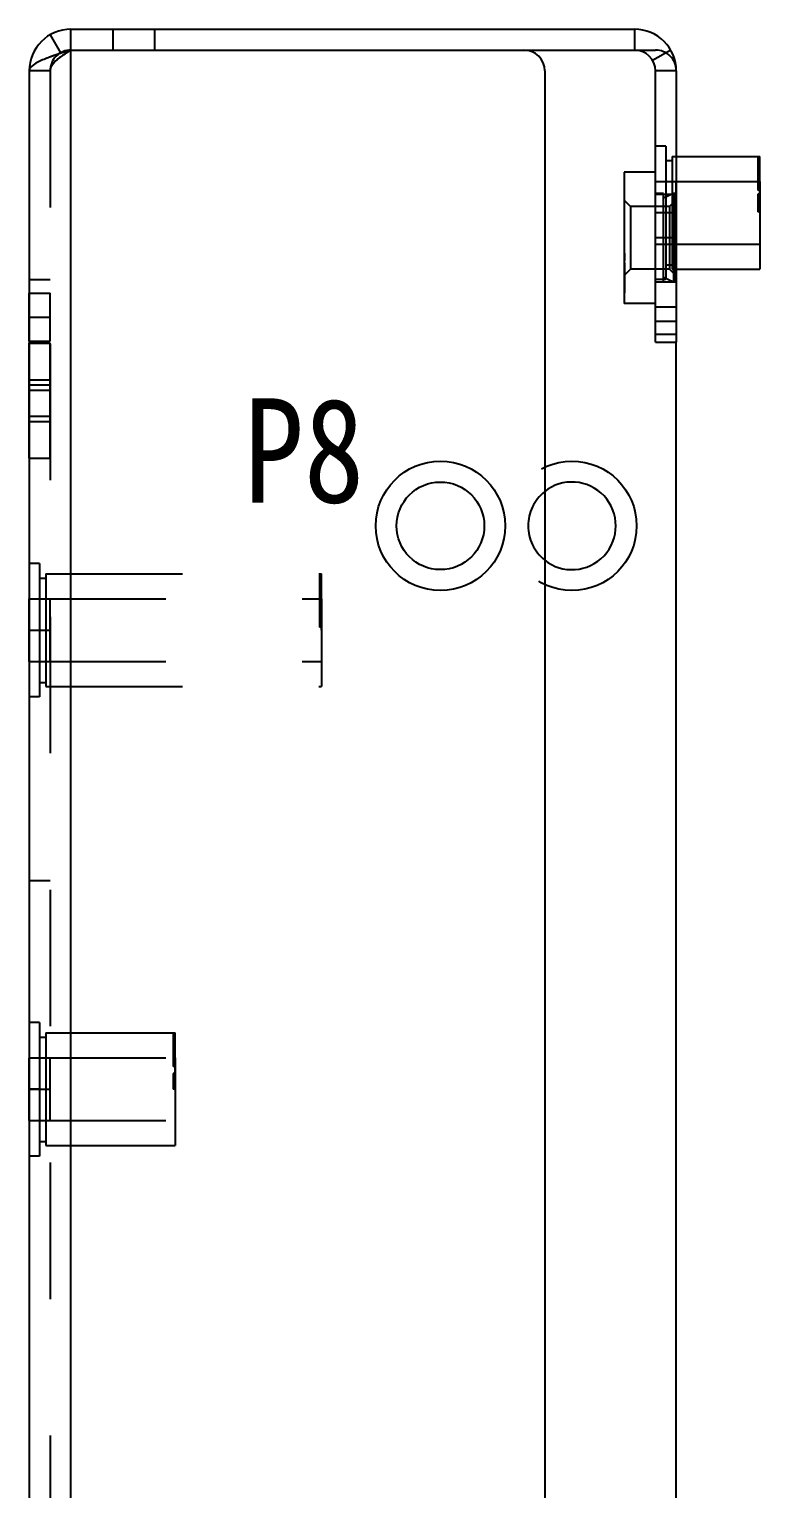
# Model space of a CAD drawing. Header units: millimetres. Extents: x 1262 to 3787, y 0 to 841.
# Drawn here: x 3210.8 to 3245.8, y 512.1 to 582 of the extents above; entities that cross this region are included whole.
import ezdxf

# ---------------------------------------------------------------- set-up
doc = ezdxf.new("R2010")
doc.units = ezdxf.units.MM
doc.header["$LTSCALE"] = 65.395
doc.linetypes.add('HIDDEN', pattern=[0.2, 0.1, -0.1])
doc.layers.get('0').update_dxf_attribs({"linetype": 'CONTINUOUS'})
doc.layers.add('02___PRT_ALL_AXES', color=7, linetype='CONTINUOUS')
doc.layers.add('DEFAULT_2', color=8, linetype='HIDDEN')
doc.styles.get("Standard").update_dxf_attribs({"font": 'txt', "width": 0.85})

msp = doc.modelspace()

# ---------------------------------------------------------------- linework, layer by layer
at = {"color": 7, "linetype": 'Continuous'}
for p, q in [((3212.818, 581.004), (3212.818, 582.004)), ((3239.818, 582.004), (3239.818, 581.004)), ((3234.518, 581.004), (3239.818, 581.004)), ((3241.55, 581.004), (3240.684, 580.504)), ((3240.818, 567.004), (3240.818, 580.004)), ((3241.818, 580.004), (3240.818, 580.004)), ((3245.718, 575.897), (3245.718, 575.886)), ((3245.718, 575.897), (3245.818, 575.897)), ((3245.718, 575.886), (3245.818, 575.886)), ((3245.818, 573.204), (3245.818, 575.904)), ((3239.318, 575.154), (3239.318, 568.854)), ((3240.818, 575.154), (3239.318, 575.154)), ((3245.718, 575.562), (3245.718, 575.47)), ((3245.718, 575.562), (3245.818, 575.562)), ((3245.818, 575.554), (3245.718, 575.554)), ((3245.818, 575.51), (3245.718, 575.51)), ((3245.818, 575.497), (3245.718, 575.497)), ((3245.818, 575.494), (3245.718, 575.494)), ((3245.718, 575.47), (3245.818, 575.47)), ((3245.718, 573.859), (3245.718, 573.729)), ((3245.718, 573.859), (3245.818, 573.859)), ((3245.818, 573.832), (3245.718, 573.832)), ((3245.718, 573.729), (3245.818, 573.729)), ((3240.818, 568.854), (3239.318, 568.854)), ((3240.818, 568.004), (3241.818, 568.004)), ((3240.818, 567.004), (3241.818, 567.004)), ((3241.818, 325.704), (3241.818, 567.004))]:
    msp.add_line(p, q, dxfattribs=at)
at = {"color": 3, "linetype": 'Continuous'}
for p, q in [((3212.818, 582.004), (3239.818, 582.004)), ((3212.818, 324.704), (3212.818, 581.004)), ((3212.818, 581.004), (3234.518, 581.004)), ((3210.818, 580.004), (3210.818, 325.704)), ((3235.518, 580.004), (3235.518, 325.704)), ((3241.818, 580.004), (3241.818, 567.004))]:
    msp.add_line(p, q, dxfattribs=at)
msp.add_circle((3230.518, 558.204), 3.1, dxfattribs=at)
at = {"color": 7, "linetype": 'Continuous'}
msp.add_circle((3230.518, 558.204), 2.1, dxfattribs=at)
at = {"color": 3, "linetype": 'Continuous'}
for centre, radius, start, end in [((3212.818, 580.004), 2, 90, 180), ((3239.818, 580.004), 2, 0, 90), ((3234.518, 580.004), 1, 0, 90)]:
    msp.add_arc(centre, radius, start, end, dxfattribs=at)
at = {"color": 7, "linetype": 'Continuous'}
for centre, radius, start, end in [((3239.818, 580.004), 1, 0, 90), ((3236.818, 558.204), 2.1, 231.05442, 128.9456)]:
    msp.add_arc(centre, radius, start, end, dxfattribs=at)
at = {"color": 3, "linetype": 'Continuous'}
for points, knots in [([(3211.527, 580.557), (3211.345, 580.481), (3211.073, 580.371), (3210.818, 580.115), (3210.818, 580.004)], [0, 0, 0, 0, 0.639668, 1, 1, 1, 1]), ([(3212.25, 580.82), (3212.185, 580.799), (3211.942, 580.717), (3211.7, 580.629), (3211.527, 580.557)], [0, 0, 0, 0, 0.267533, 1, 1, 1, 1])]:
    msp.add_open_spline(points, degree=3, knots=knots, dxfattribs=at)
msp.add_open_spline([(3212.818, 581.004), (3212.628, 580.943), (3212.439, 580.883), (3212.25, 580.82)], degree=3, dxfattribs=at)
at = {"layer": '02___PRT_ALL_AXES', "color": 8, "linetype": 'HIDDEN'}
for p, q in [((3241.618, 575.904), (3241.818, 575.904)), ((3240.818, 569.904), (3240.818, 574.704)), ((3240.818, 574.704), (3245.818, 574.704)), ((3241.818, 569.904), (3241.818, 574.702)), ((3245.818, 574.704), (3245.818, 573.204)), ((3240.818, 574.104), (3241.818, 574.104)), ((3241.818, 573.204), (3240.818, 573.204)), ((3241.818, 572.004), (3240.818, 572.004)), ((3240.818, 571.704), (3245.818, 571.704)), ((3241.618, 570.504), (3241.818, 570.504)), ((3240.818, 569.904), (3241.818, 569.904)), ((3210.818, 569.354), (3211.818, 569.354)), ((3210.818, 567.055), (3210.818, 569.352)), ((3211.818, 567.055), (3211.818, 569.352)), ((3240.818, 568.704), (3241.818, 568.704)), ((3210.818, 568.204), (3211.818, 568.204)), ((3210.818, 567.054), (3211.818, 567.054)), ((3210.818, 561.454), (3210.818, 566.954)), ((3210.818, 566.954), (3211.818, 566.954)), ((3211.818, 561.454), (3211.818, 566.954)), ((3210.818, 565.204), (3211.818, 565.204)), ((3210.818, 564.954), (3211.818, 564.954)), ((3210.818, 563.454), (3211.818, 563.454)), ((3210.818, 563.204), (3211.818, 563.204)), ((3210.818, 561.454), (3211.818, 561.454)), ((3211.618, 555.904), (3224.818, 555.904)), ((3210.818, 554.704), (3210.818, 554.702)), ((3210.818, 554.704), (3224.818, 554.704)), ((3210.818, 551.705), (3210.818, 554.702)), ((3211.818, 551.705), (3211.818, 554.702)), ((3224.818, 554.704), (3224.818, 550.504)), ((3210.818, 553.204), (3211.818, 553.204)), ((3210.818, 551.705), (3210.818, 551.704)), ((3210.818, 551.704), (3224.818, 551.704)), ((3211.618, 550.504), (3224.818, 550.504)), ((3211.618, 533.904), (3217.818, 533.904)), ((3210.818, 532.704), (3210.818, 532.702)), ((3210.818, 532.704), (3217.818, 532.704)), ((3210.818, 529.705), (3210.818, 532.702)), ((3211.818, 529.705), (3211.818, 532.702)), ((3217.818, 532.704), (3217.818, 528.504)), ((3210.818, 531.204), (3211.818, 531.204)), ((3210.818, 529.705), (3210.818, 529.704)), ((3210.818, 529.704), (3217.818, 529.704)), ((3211.618, 528.504), (3217.818, 528.504))]:
    msp.add_line(p, q, dxfattribs=at)
at = {"layer": '02___PRT_ALL_AXES', "color": 7, "linetype": 'Continuous'}
for p, q in [((3241.818, 575.904), (3245.818, 575.904)), ((3245.818, 573.204), (3245.818, 570.504)), ((3241.818, 570.504), (3245.818, 570.504))]:
    msp.add_line(p, q, dxfattribs=at)
at = {"layer": 'DEFAULT_2', "color": 8, "linetype": 'HIDDEN'}
for p, q in [((3214.818, 582.004), (3214.818, 581.004)), ((3216.818, 582.004), (3216.818, 581.004)), ((3211.818, 581.736), (3212.318, 580.87)), ((3212.25, 580.82), (3212.234, 580.815)), ((3239.818, 581.004), (3240.818, 581.004)), ((3211.818, 580.004), (3210.818, 580.004)), ((3211.818, 580.004), (3211.818, 325.704)), ((3241.318, 576.404), (3240.818, 576.404)), ((3241.318, 576.404), (3241.318, 570.004)), ((3241.318, 575.704), (3241.618, 575.704)), ((3241.618, 575.904), (3241.618, 570.504)), ((3245.718, 575.901), (3245.718, 575.897)), ((3245.718, 575.901), (3245.818, 575.901)), ((3245.718, 575.889), (3245.818, 575.889)), ((3245.718, 575.886), (3245.718, 575.562)), ((3245.718, 575.844), (3245.818, 575.844)), ((3245.718, 575.814), (3245.818, 575.814)), ((3245.818, 575.791), (3245.718, 575.791)), ((3245.818, 575.592), (3245.718, 575.592)), ((3245.818, 575.587), (3245.718, 575.587)), ((3245.818, 575.585), (3245.718, 575.585)), ((3245.818, 575.482), (3245.718, 575.482)), ((3245.718, 575.47), (3245.718, 574.287)), ((3245.818, 575.458), (3245.718, 575.458)), ((3245.818, 575.456), (3245.718, 575.456)), ((3245.818, 575.413), (3245.718, 575.413)), ((3245.818, 575.394), (3245.718, 575.394)), ((3245.818, 575.334), (3245.718, 575.334)), ((3245.818, 575.322), (3245.718, 575.322)), ((3245.818, 575.282), (3245.718, 575.282)), ((3245.818, 575.265), (3245.718, 575.265)), ((3245.818, 575.225), (3245.718, 575.225)), ((3245.818, 575.189), (3245.718, 575.189)), ((3245.818, 575.177), (3245.718, 575.177)), ((3245.818, 575.138), (3245.718, 575.138)), ((3245.818, 575.138), (3245.718, 575.138)), ((3245.818, 575.124), (3245.718, 575.124)), ((3245.818, 575.104), (3245.718, 575.104)), ((3245.818, 575.095), (3245.718, 575.095)), ((3245.818, 575.085), (3245.718, 575.085)), ((3245.818, 575.065), (3245.718, 575.065)), ((3245.818, 575.053), (3245.718, 575.053)), ((3245.818, 575.051), (3245.718, 575.051)), ((3245.818, 575.049), (3245.718, 575.049)), ((3245.818, 575.044), (3245.718, 575.044)), ((3245.818, 575.022), (3245.718, 575.022)), ((3245.818, 574.99), (3245.718, 574.99)), ((3245.818, 574.989), (3245.718, 574.989)), ((3245.818, 574.972), (3245.718, 574.972)), ((3245.818, 574.96), (3245.718, 574.96)), ((3245.818, 574.955), (3245.718, 574.955)), ((3245.818, 574.935), (3245.718, 574.935)), ((3245.818, 574.922), (3245.718, 574.922)), ((3245.818, 574.921), (3245.718, 574.921)), ((3245.818, 574.914), (3245.718, 574.914)), ((3245.818, 574.877), (3245.718, 574.877)), ((3245.818, 574.875), (3245.718, 574.875)), ((3245.818, 574.864), (3245.718, 574.864)), ((3245.818, 574.863), (3245.718, 574.863)), ((3245.818, 574.845), (3245.718, 574.845)), ((3245.818, 574.844), (3245.718, 574.844)), ((3245.818, 574.799), (3245.718, 574.799)), ((3245.818, 574.773), (3245.718, 574.773)), ((3245.818, 574.769), (3245.718, 574.769)), ((3245.818, 574.765), (3245.718, 574.765)), ((3245.818, 574.732), (3245.718, 574.732)), ((3245.818, 574.73), (3245.718, 574.73)), ((3245.818, 574.715), (3245.718, 574.715)), ((3245.818, 574.699), (3245.718, 574.699)), ((3245.818, 574.695), (3245.718, 574.695)), ((3245.818, 574.679), (3245.718, 574.679)), ((3245.818, 574.672), (3245.718, 574.672)), ((3245.818, 574.671), (3245.718, 574.671)), ((3245.818, 574.667), (3245.718, 574.667)), ((3245.818, 574.65), (3245.718, 574.65)), ((3245.818, 574.616), (3245.718, 574.616)), ((3245.818, 574.606), (3245.718, 574.606)), ((3245.818, 574.593), (3245.718, 574.593)), ((3245.818, 574.586), (3245.718, 574.586)), ((3245.818, 574.572), (3245.718, 574.572)), ((3245.818, 574.525), (3245.718, 574.525)), ((3245.818, 574.521), (3245.718, 574.521)), ((3245.818, 574.496), (3245.718, 574.496)), ((3245.818, 574.487), (3245.718, 574.487)), ((3245.818, 574.472), (3245.718, 574.472)), ((3245.818, 574.462), (3245.718, 574.462)), ((3245.818, 574.438), (3245.718, 574.438)), ((3245.818, 574.433), (3245.718, 574.433)), ((3245.818, 574.386), (3245.718, 574.386)), ((3245.818, 574.352), (3245.718, 574.352)), ((3245.818, 574.291), (3245.718, 574.291)), ((3245.818, 574.287), (3245.718, 574.287)), ((3239.618, 573.504), (3239.318, 573.804)), ((3241.198, 574.129), (3240.818, 574.129)), ((3241.688, 574.129), (3241.198, 573.903)), ((3241.198, 569.879), (3241.198, 574.129)), ((3241.788, 573.804), (3241.488, 573.504)), ((3241.688, 574.129), (3241.688, 569.879)), ((3241.788, 574.129), (3241.688, 574.129)), ((3241.788, 569.879), (3241.788, 574.129)), ((3245.718, 574.104), (3245.718, 573.859)), ((3245.818, 574.104), (3245.718, 574.104)), ((3245.818, 574.082), (3245.718, 574.082)), ((3245.818, 574.062), (3245.718, 574.062)), ((3245.818, 574.04), (3245.718, 574.04)), ((3245.818, 573.982), (3245.718, 573.982)), ((3245.818, 573.96), (3245.718, 573.96)), ((3245.818, 573.952), (3245.718, 573.952)), ((3245.818, 573.941), (3245.718, 573.941)), ((3245.818, 573.938), (3245.718, 573.938)), ((3245.818, 573.92), (3245.718, 573.92)), ((3245.818, 573.909), (3245.718, 573.909)), ((3245.818, 573.863), (3245.718, 573.863)), ((3245.818, 573.825), (3245.718, 573.825)), ((3245.818, 573.822), (3245.718, 573.822)), ((3245.818, 573.739), (3245.718, 573.739)), ((3245.718, 573.729), (3245.718, 573.25)), ((3245.818, 573.716), (3245.718, 573.716)), ((3245.818, 573.71), (3245.718, 573.71)), ((3245.818, 573.627), (3245.718, 573.627)), ((3245.818, 573.624), (3245.718, 573.624)), ((3245.818, 573.617), (3245.718, 573.617)), ((3245.818, 573.594), (3245.718, 573.594)), ((3239.618, 573.504), (3239.618, 570.504)), ((3241.488, 573.504), (3239.618, 573.504)), ((3241.318, 573.204), (3240.818, 573.204)), ((3241.488, 573.504), (3241.488, 570.504)), ((3245.818, 573.554), (3245.718, 573.554)), ((3245.818, 573.54), (3245.718, 573.54)), ((3245.818, 573.511), (3245.718, 573.511)), ((3245.818, 573.499), (3245.718, 573.499)), ((3245.818, 573.497), (3245.718, 573.497)), ((3245.818, 573.489), (3245.718, 573.489)), ((3245.818, 573.465), (3245.718, 573.465)), ((3245.818, 573.462), (3245.718, 573.462)), ((3245.818, 573.456), (3245.718, 573.456)), ((3245.818, 573.432), (3245.718, 573.432)), ((3245.818, 573.409), (3245.718, 573.409)), ((3245.818, 573.368), (3245.718, 573.368)), ((3245.818, 573.367), (3245.718, 573.367)), ((3245.818, 573.349), (3245.718, 573.349)), ((3245.818, 573.274), (3245.718, 573.274)), ((3245.818, 573.25), (3245.718, 573.25)), ((3239.338, 571.268), (3239.318, 571.268)), ((3239.318, 571.24), (3239.338, 571.24)), ((3239.338, 571.184), (3239.318, 571.184)), ((3239.338, 571.119), (3239.318, 571.119)), ((3239.338, 571.113), (3239.318, 571.113)), ((3239.318, 571.083), (3239.338, 571.083)), ((3239.338, 571.067), (3239.318, 571.067)), ((3239.318, 571.064), (3239.338, 571.064)), ((3239.338, 571.058), (3239.318, 571.058)), ((3239.338, 571.052), (3239.318, 571.052)), ((3239.338, 571.016), (3239.318, 571.016)), ((3239.318, 571.012), (3239.338, 571.012)), ((3239.338, 570.969), (3239.318, 570.969)), ((3239.338, 570.922), (3239.318, 570.922)), ((3239.318, 570.917), (3239.338, 570.917)), ((3239.338, 570.805), (3239.318, 570.805)), ((3239.338, 570.785), (3239.318, 570.785)), ((3239.338, 571.268), (3239.338, 570.917)), ((3239.338, 570.805), (3239.338, 569.375)), ((3239.338, 570.683), (3239.318, 570.683)), ((3239.338, 570.682), (3239.318, 570.682)), ((3239.338, 570.665), (3239.318, 570.665)), ((3239.338, 570.639), (3239.318, 570.639)), ((3239.338, 570.623), (3239.318, 570.623)), ((3239.338, 570.622), (3239.318, 570.622)), ((3239.338, 570.622), (3239.318, 570.622)), ((3239.338, 570.602), (3239.318, 570.602)), ((3239.338, 570.601), (3239.318, 570.601)), ((3239.338, 570.591), (3239.318, 570.591)), ((3239.338, 570.552), (3239.318, 570.552)), ((3239.338, 570.548), (3239.318, 570.548)), ((3239.338, 570.525), (3239.318, 570.525)), ((3239.338, 570.507), (3239.318, 570.507)), ((3239.618, 570.504), (3239.318, 570.204)), ((3239.338, 570.5), (3239.318, 570.5)), ((3239.338, 570.488), (3239.318, 570.488)), ((3239.338, 570.487), (3239.318, 570.487)), ((3239.338, 570.459), (3239.318, 570.459)), ((3239.338, 570.445), (3239.318, 570.445)), ((3239.338, 570.443), (3239.318, 570.443)), ((3239.338, 570.439), (3239.318, 570.439)), ((3239.318, 570.436), (3239.338, 570.436)), ((3239.338, 570.423), (3239.318, 570.423)), ((3239.338, 570.392), (3239.318, 570.392)), ((3239.338, 570.391), (3239.318, 570.391)), ((3239.318, 570.387), (3239.338, 570.387)), ((3239.338, 570.384), (3239.318, 570.384)), ((3239.338, 570.361), (3239.318, 570.361)), ((3239.338, 570.351), (3239.318, 570.351)), ((3239.338, 570.347), (3239.318, 570.347)), ((3239.338, 570.335), (3239.318, 570.335)), ((3239.318, 570.314), (3239.338, 570.314)), ((3239.338, 570.283), (3239.318, 570.283)), ((3239.338, 570.23), (3239.318, 570.23)), ((3239.338, 570.201), (3239.318, 570.201)), ((3239.338, 570.192), (3239.318, 570.192)), ((3239.338, 570.176), (3239.318, 570.176)), ((3239.338, 570.157), (3239.318, 570.157)), ((3239.318, 570.148), (3239.338, 570.148)), ((3239.338, 570.141), (3239.318, 570.141)), ((3239.318, 570.14), (3239.338, 570.14)), ((3239.318, 570.133), (3239.338, 570.133)), ((3239.338, 570.103), (3239.318, 570.103)), ((3239.338, 570.086), (3239.318, 570.086)), ((3239.338, 570.082), (3239.318, 570.082)), ((3239.338, 570.06), (3239.318, 570.06)), ((3241.488, 570.504), (3239.618, 570.504)), ((3241.688, 569.879), (3241.198, 570.104)), ((3241.318, 570.704), (3241.618, 570.704)), ((3241.488, 570.504), (3241.788, 570.204)), ((3210.818, 570.004), (3211.818, 570.004)), ((3239.338, 570.048), (3239.318, 570.048)), ((3239.338, 569.97), (3239.318, 569.97)), ((3239.338, 569.968), (3239.318, 569.968)), ((3239.338, 569.961), (3239.318, 569.961)), ((3239.338, 569.957), (3239.318, 569.957)), ((3239.338, 569.945), (3239.318, 569.945)), ((3239.338, 569.943), (3239.318, 569.943)), ((3239.338, 569.943), (3239.318, 569.943)), ((3239.318, 569.931), (3239.338, 569.931)), ((3239.338, 569.93), (3239.318, 569.93)), ((3239.318, 569.928), (3239.338, 569.928)), ((3239.318, 569.919), (3239.338, 569.919)), ((3239.338, 569.913), (3239.318, 569.913)), ((3239.338, 569.905), (3239.318, 569.905)), ((3239.338, 569.886), (3239.318, 569.886)), ((3239.338, 569.88), (3239.318, 569.88)), ((3239.338, 569.866), (3239.318, 569.866)), ((3239.338, 569.861), (3239.318, 569.861)), ((3239.338, 569.839), (3239.318, 569.839)), ((3239.338, 569.838), (3239.318, 569.838)), ((3239.338, 569.836), (3239.318, 569.836)), ((3239.338, 569.823), (3239.318, 569.823)), ((3239.318, 569.811), (3239.338, 569.811)), ((3239.338, 569.802), (3239.318, 569.802)), ((3239.338, 569.784), (3239.318, 569.784)), ((3239.338, 569.746), (3239.318, 569.746)), ((3239.338, 569.727), (3239.318, 569.727)), ((3239.338, 569.714), (3239.318, 569.714)), ((3239.338, 569.706), (3239.318, 569.706)), ((3239.338, 569.695), (3239.318, 569.695)), ((3239.338, 569.684), (3239.318, 569.684)), ((3239.338, 569.682), (3239.318, 569.682)), ((3239.318, 569.671), (3239.338, 569.671)), ((3239.338, 569.669), (3239.318, 569.669)), ((3239.338, 569.662), (3239.318, 569.662)), ((3239.318, 569.66), (3239.338, 569.66)), ((3239.318, 569.657), (3239.338, 569.657)), ((3239.338, 569.644), (3239.318, 569.644)), ((3239.338, 569.641), (3239.318, 569.641)), ((3239.338, 569.64), (3239.318, 569.64)), ((3239.338, 569.624), (3239.318, 569.624)), ((3239.338, 569.607), (3239.318, 569.607)), ((3239.338, 569.606), (3239.318, 569.606)), ((3239.338, 569.588), (3239.318, 569.588)), ((3239.338, 569.573), (3239.318, 569.573)), ((3239.338, 569.567), (3239.318, 569.567)), ((3239.318, 569.561), (3239.338, 569.561)), ((3239.338, 569.539), (3239.318, 569.539)), ((3239.338, 569.538), (3239.318, 569.538)), ((3239.338, 569.524), (3239.318, 569.524)), ((3239.338, 569.444), (3239.318, 569.444)), ((3239.338, 569.439), (3239.318, 569.439)), ((3239.338, 569.435), (3239.318, 569.435)), ((3239.338, 569.403), (3239.318, 569.403)), ((3239.318, 569.402), (3239.338, 569.402)), ((3239.338, 569.377), (3239.318, 569.377)), ((3239.318, 569.375), (3239.338, 569.375)), ((3241.318, 570.004), (3240.818, 570.004)), ((3241.198, 569.879), (3240.818, 569.879)), ((3241.788, 569.879), (3241.688, 569.879)), ((3240.818, 567.381), (3241.818, 567.381)), ((3210.818, 564.704), (3211.818, 564.704)), ((3211.318, 556.404), (3210.818, 556.404)), ((3211.318, 556.404), (3211.318, 550.004)), ((3211.318, 555.704), (3211.618, 555.704)), ((3211.618, 555.904), (3211.618, 550.504)), ((3224.718, 555.86), (3224.718, 553.351)), ((3224.718, 555.86), (3224.818, 555.86)), ((3224.818, 555.842), (3224.718, 555.842)), ((3224.718, 555.835), (3224.818, 555.835)), ((3224.818, 555.821), (3224.718, 555.821)), ((3224.718, 555.798), (3224.818, 555.798)), ((3224.818, 555.795), (3224.718, 555.795)), ((3224.818, 555.76), (3224.718, 555.76)), ((3224.718, 555.754), (3224.818, 555.754)), ((3224.818, 555.743), (3224.718, 555.743)), ((3224.818, 555.738), (3224.718, 555.738)), ((3224.818, 555.734), (3224.718, 555.734)), ((3224.818, 555.728), (3224.718, 555.728)), ((3224.818, 555.703), (3224.718, 555.703)), ((3224.818, 555.698), (3224.718, 555.698)), ((3224.818, 555.697), (3224.718, 555.697)), ((3224.718, 555.694), (3224.818, 555.694)), ((3224.818, 555.686), (3224.718, 555.686)), ((3224.818, 555.661), (3224.718, 555.661)), ((3224.818, 555.657), (3224.718, 555.657)), ((3224.818, 555.642), (3224.718, 555.642)), ((3224.818, 555.626), (3224.718, 555.626)), ((3224.818, 555.575), (3224.718, 555.575)), ((3224.818, 555.57), (3224.718, 555.57)), ((3224.718, 555.567), (3224.818, 555.567)), ((3224.818, 555.528), (3224.718, 555.528)), ((3224.818, 555.503), (3224.718, 555.503)), ((3224.818, 555.446), (3224.718, 555.446)), ((3224.818, 555.42), (3224.718, 555.42)), ((3224.818, 555.378), (3224.718, 555.378)), ((3224.818, 555.373), (3224.718, 555.373)), ((3224.818, 553.204), (3224.818, 555.904)), ((3224.818, 555.357), (3224.718, 555.357)), ((3224.818, 555.347), (3224.718, 555.347)), ((3224.818, 555.343), (3224.718, 555.343)), ((3224.818, 555.295), (3224.718, 555.295)), ((3224.818, 555.291), (3224.718, 555.291)), ((3224.818, 555.275), (3224.718, 555.275)), ((3224.818, 555.275), (3224.718, 555.275)), ((3224.818, 555.203), (3224.718, 555.203)), ((3224.818, 555.193), (3224.718, 555.193)), ((3224.818, 555.165), (3224.718, 555.165)), ((3224.818, 555.152), (3224.718, 555.152)), ((3224.818, 555.14), (3224.718, 555.14)), ((3224.818, 555.135), (3224.718, 555.135)), ((3224.818, 555.131), (3224.718, 555.131)), ((3224.818, 555.124), (3224.718, 555.124)), ((3224.818, 555.121), (3224.718, 555.121)), ((3224.818, 555.104), (3224.718, 555.104)), ((3224.818, 555.078), (3224.718, 555.078)), ((3224.818, 555.078), (3224.718, 555.078)), ((3224.818, 555.068), (3224.718, 555.068)), ((3224.818, 555.059), (3224.718, 555.059)), ((3224.818, 555.033), (3224.718, 555.033)), ((3224.818, 555.018), (3224.718, 555.018)), ((3224.818, 555.011), (3224.718, 555.011)), ((3224.818, 554.992), (3224.718, 554.992)), ((3224.818, 554.987), (3224.718, 554.987)), ((3224.818, 554.98), (3224.718, 554.98)), ((3224.818, 554.975), (3224.718, 554.975)), ((3224.818, 554.97), (3224.718, 554.97)), ((3224.818, 554.966), (3224.718, 554.966)), ((3224.818, 554.965), (3224.718, 554.965)), ((3224.818, 554.961), (3224.718, 554.961)), ((3224.818, 554.953), (3224.718, 554.953)), ((3224.818, 554.951), (3224.718, 554.951)), ((3224.818, 554.945), (3224.718, 554.945)), ((3224.818, 554.94), (3224.718, 554.94)), ((3224.818, 554.93), (3224.718, 554.93)), ((3224.818, 554.928), (3224.718, 554.928)), ((3224.818, 554.92), (3224.718, 554.92)), ((3224.818, 554.915), (3224.718, 554.915)), ((3224.818, 554.913), (3224.718, 554.913)), ((3224.818, 554.903), (3224.718, 554.903)), ((3224.818, 554.9), (3224.718, 554.9)), ((3224.818, 554.894), (3224.718, 554.894)), ((3224.718, 554.863), (3224.818, 554.863)), ((3224.818, 554.857), (3224.718, 554.857)), ((3224.818, 554.856), (3224.718, 554.856)), ((3224.818, 554.853), (3224.718, 554.853)), ((3224.818, 554.847), (3224.718, 554.847)), ((3224.818, 554.832), (3224.718, 554.832)), ((3224.818, 554.803), (3224.718, 554.803)), ((3224.818, 554.777), (3224.718, 554.777)), ((3224.718, 554.762), (3224.818, 554.762)), ((3224.818, 554.75), (3224.718, 554.75)), ((3224.818, 554.746), (3224.718, 554.746)), ((3224.818, 554.68), (3224.718, 554.68)), ((3224.818, 554.613), (3224.718, 554.613)), ((3224.818, 554.543), (3224.718, 554.543)), ((3224.818, 554.438), (3224.718, 554.438)), ((3224.818, 554.353), (3224.718, 554.353)), ((3224.818, 554.248), (3224.718, 554.248)), ((3224.818, 554.191), (3224.718, 554.191)), ((3224.818, 554.16), (3224.718, 554.16)), ((3224.818, 554.15), (3224.718, 554.15)), ((3224.818, 554.018), (3224.718, 554.018)), ((3224.718, 553.778), (3224.818, 553.778)), ((3224.818, 553.706), (3224.718, 553.706)), ((3224.818, 553.675), (3224.718, 553.675)), ((3224.718, 553.655), (3224.818, 553.655)), ((3224.818, 553.584), (3224.718, 553.584)), ((3224.818, 553.577), (3224.718, 553.577)), ((3224.818, 553.553), (3224.718, 553.553)), ((3224.818, 553.535), (3224.718, 553.535)), ((3224.818, 553.414), (3224.718, 553.414)), ((3224.818, 553.382), (3224.718, 553.382)), ((3224.818, 553.351), (3224.718, 553.351)), ((3210.818, 553.204), (3211.818, 553.204)), ((3211.318, 550.704), (3211.618, 550.704)), ((3211.318, 550.004), (3210.818, 550.004)), ((3210.818, 541.204), (3211.818, 541.204)), ((3211.318, 534.404), (3210.818, 534.404)), ((3211.318, 534.404), (3211.318, 528.004)), ((3211.318, 533.704), (3211.618, 533.704)), ((3211.618, 533.904), (3211.618, 528.504)), ((3217.718, 533.901), (3217.718, 532.287)), ((3217.718, 533.901), (3217.818, 533.901)), ((3217.718, 533.897), (3217.818, 533.897)), ((3217.718, 533.889), (3217.818, 533.889)), ((3217.718, 533.886), (3217.818, 533.886)), ((3217.718, 533.844), (3217.818, 533.844)), ((3217.718, 533.814), (3217.818, 533.814)), ((3217.818, 533.791), (3217.718, 533.791)), ((3217.818, 531.204), (3217.818, 533.904)), ((3217.818, 533.592), (3217.718, 533.592)), ((3217.818, 533.587), (3217.718, 533.587)), ((3217.818, 533.585), (3217.718, 533.585)), ((3217.718, 533.562), (3217.818, 533.562)), ((3217.818, 533.554), (3217.718, 533.554)), ((3217.818, 533.51), (3217.718, 533.51)), ((3217.818, 533.497), (3217.718, 533.497)), ((3217.818, 533.494), (3217.718, 533.494)), ((3217.818, 533.482), (3217.718, 533.482)), ((3217.718, 533.47), (3217.818, 533.47)), ((3217.818, 533.458), (3217.718, 533.458)), ((3217.818, 533.456), (3217.718, 533.456)), ((3217.818, 533.413), (3217.718, 533.413)), ((3217.818, 533.394), (3217.718, 533.394)), ((3217.818, 533.334), (3217.718, 533.334)), ((3217.818, 533.322), (3217.718, 533.322)), ((3217.818, 533.282), (3217.718, 533.282)), ((3217.818, 533.265), (3217.718, 533.265)), ((3217.818, 533.225), (3217.718, 533.225)), ((3217.818, 533.189), (3217.718, 533.189)), ((3217.818, 533.177), (3217.718, 533.177)), ((3217.818, 533.138), (3217.718, 533.138)), ((3217.818, 533.138), (3217.718, 533.138)), ((3217.818, 533.124), (3217.718, 533.124)), ((3217.818, 533.104), (3217.718, 533.104)), ((3217.818, 533.095), (3217.718, 533.095)), ((3217.818, 533.085), (3217.718, 533.085)), ((3217.818, 533.065), (3217.718, 533.065)), ((3217.818, 533.053), (3217.718, 533.053)), ((3217.818, 533.051), (3217.718, 533.051)), ((3217.818, 533.049), (3217.718, 533.049)), ((3217.818, 533.044), (3217.718, 533.044)), ((3217.818, 533.022), (3217.718, 533.022)), ((3217.818, 532.99), (3217.718, 532.99)), ((3217.818, 532.989), (3217.718, 532.989)), ((3217.818, 532.972), (3217.718, 532.972)), ((3217.818, 532.96), (3217.718, 532.96)), ((3217.818, 532.955), (3217.718, 532.955)), ((3217.818, 532.935), (3217.718, 532.935)), ((3217.818, 532.922), (3217.718, 532.922)), ((3217.818, 532.921), (3217.718, 532.921)), ((3217.818, 532.914), (3217.718, 532.914)), ((3217.818, 532.877), (3217.718, 532.877)), ((3217.818, 532.875), (3217.718, 532.875)), ((3217.818, 532.864), (3217.718, 532.864)), ((3217.818, 532.863), (3217.718, 532.863)), ((3217.818, 532.845), (3217.718, 532.845)), ((3217.818, 532.844), (3217.718, 532.844)), ((3217.818, 532.799), (3217.718, 532.799)), ((3217.818, 532.773), (3217.718, 532.773)), ((3217.818, 532.769), (3217.718, 532.769)), ((3217.818, 532.765), (3217.718, 532.765)), ((3217.818, 532.732), (3217.718, 532.732)), ((3217.818, 532.73), (3217.718, 532.73)), ((3217.818, 532.715), (3217.718, 532.715)), ((3217.818, 532.699), (3217.718, 532.699)), ((3217.818, 532.695), (3217.718, 532.695)), ((3217.818, 532.679), (3217.718, 532.679)), ((3217.818, 532.672), (3217.718, 532.672)), ((3217.818, 532.671), (3217.718, 532.671)), ((3217.818, 532.667), (3217.718, 532.667)), ((3217.818, 532.65), (3217.718, 532.65)), ((3217.818, 532.616), (3217.718, 532.616)), ((3217.818, 532.606), (3217.718, 532.606)), ((3217.818, 532.593), (3217.718, 532.593)), ((3217.818, 532.586), (3217.718, 532.586)), ((3217.818, 532.572), (3217.718, 532.572)), ((3217.818, 532.525), (3217.718, 532.525)), ((3217.818, 532.521), (3217.718, 532.521)), ((3217.818, 532.496), (3217.718, 532.496)), ((3217.818, 532.487), (3217.718, 532.487)), ((3217.818, 532.472), (3217.718, 532.472)), ((3217.818, 532.462), (3217.718, 532.462)), ((3217.818, 532.438), (3217.718, 532.438)), ((3217.818, 532.433), (3217.718, 532.433)), ((3217.818, 532.386), (3217.718, 532.386)), ((3217.818, 532.352), (3217.718, 532.352)), ((3217.818, 532.291), (3217.718, 532.291)), ((3217.818, 532.287), (3217.718, 532.287)), ((3217.718, 531.965), (3217.718, 531.21)), ((3217.818, 531.965), (3217.718, 531.965)), ((3217.718, 531.954), (3217.818, 531.954)), ((3217.818, 531.941), (3217.718, 531.941)), ((3217.718, 531.835), (3217.818, 531.835)), ((3211.318, 531.204), (3210.818, 531.204)), ((3217.818, 531.355), (3217.718, 531.355)), ((3217.818, 531.233), (3217.718, 531.233)), ((3217.818, 531.21), (3217.718, 531.21)), ((3211.318, 528.704), (3211.618, 528.704)), ((3211.318, 528.004), (3210.818, 528.004))]:
    msp.add_line(p, q, dxfattribs=at)
msp.add_circle((3236.818, 558.204), 3.1, dxfattribs=at)
for centre, radius, start, end in [((3212.818, 580.004), 1, 90, 180), ((3240.818, 580.004), 1, 0, 90), ((3236.818, 558.204), 2.1, 128.9456, 231.05442)]:
    msp.add_arc(centre, radius, start, end, dxfattribs=at)
for points in [[(3211.818, 580.67), (3211.72, 580.634), (3211.623, 580.597), (3211.527, 580.557)], [(3212.234, 580.815), (3212.094, 580.769), (3211.956, 580.721), (3211.818, 580.67)]]:
    msp.add_open_spline(points, degree=3, dxfattribs=at)
for points, knots in [([(3212.818, 581.004), (3212.574, 580.849), (3212.175, 580.617), (3211.818, 580.197), (3211.818, 580.004)], [0, 0, 0, 0, 0.599051, 1, 1, 1, 1]), ([(3212.818, 581.004), (3212.731, 580.948), (3212.426, 580.752), (3212.114, 580.543), (3211.952, 580.337)], [0, 0, 0, 0, 0.281269, 1, 1, 1, 1]), ([(3211.952, 580.337), (3211.931, 580.31), (3211.861, 580.212), (3211.818, 580.091), (3211.818, 580.004)], [0, 0, 0, 0, 0.279478, 1, 1, 1, 1])]:
    msp.add_open_spline(points, degree=3, knots=knots, dxfattribs=at)

# ---------------------------------------------------------------- texts
at = {"color": 2, "linetype": 'Continuous', "insert": (3221.087, 564.319), "char_height": 5, "width": 8.5, "attachment_point": 1, "line_spacing_factor": 0.9}
msp.add_mtext('P8', dxfattribs=at)

doc.saveas('drawing.dxf')
